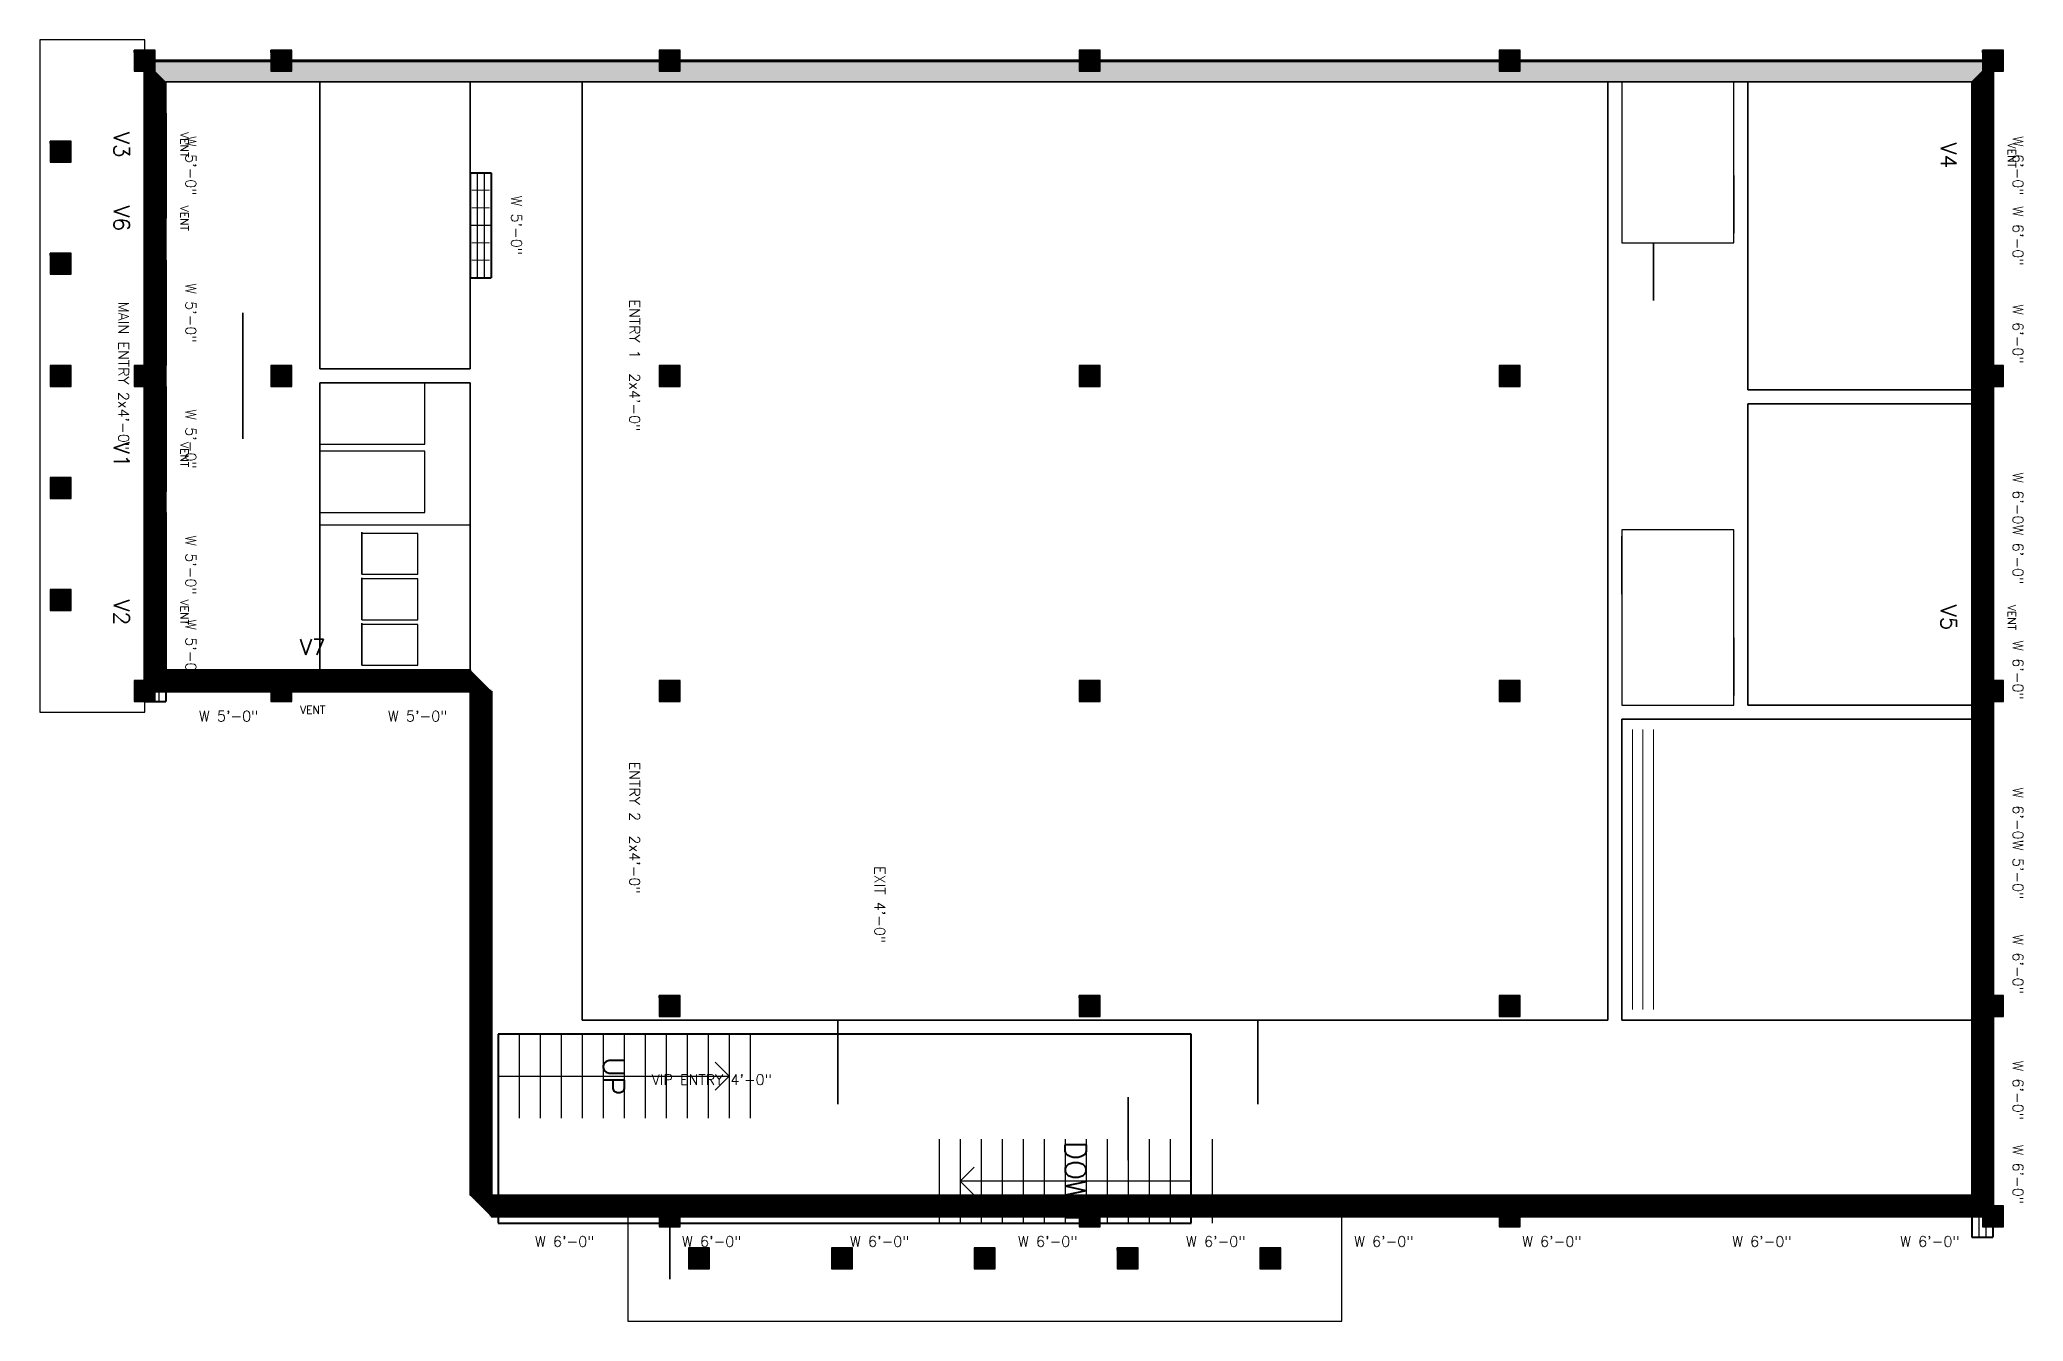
# Model space of a CAD drawing. Header units: inches. Extents: x -78 to 1055, y 414 to 1146.
import ezdxf
from ezdxf.enums import TextEntityAlignment as Align

# ---------------------------------------------------------------- set-up
doc = ezdxf.new("R2010")
doc.units = ezdxf.units.IN
doc.header["$MEASUREMENT"] = 0
for name, color, linetype in [('A-COLUMN', 1, 'Continuous'), ('A-DOOR', 2, 'Continuous'), ('A-HATCH', 8, 'Continuous'), ('A-SECT-CUT', 1, 'Continuous'), ('A-SITE', 2, 'Continuous'), ('A-WALL', 7, 'Continuous'), ('A-WINDOW', 4, 'Continuous')]:
    doc.layers.add(name, color=color, linetype=linetype)
doc.styles.add('SIMPLEX', font='simplex.shx')

msp = doc.modelspace()

# ---------------------------------------------------------------- hatches: boundary and pattern name
at = {"layer": 'A-COLUMN'}
h = msp.add_hatch(dxfattribs=at)
h.set_pattern_fill('SOLID')
h.paths.add_polyline_path([(-24, 1140), (-24, 1128), (-12, 1128), (-12, 1140)])
h = msp.add_hatch(dxfattribs=at)
h.set_pattern_fill('SOLID')
h.paths.add_polyline_path([(54, 1140), (54, 1128), (66, 1128), (66, 1140)])
h = msp.add_hatch(dxfattribs=at)
h.set_pattern_fill('SOLID')
h.paths.add_polyline_path([(276, 1140), (276, 1128), (288, 1128), (288, 1140)])
h = msp.add_hatch(dxfattribs=at)
h.set_pattern_fill('SOLID')
h.paths.add_polyline_path([(516, 1140), (516, 1128), (528, 1128), (528, 1140)])
h = msp.add_hatch(dxfattribs=at)
h.set_pattern_fill('SOLID')
h.paths.add_polyline_path([(756, 1140), (756, 1128), (768, 1128), (768, 1140)])
h = msp.add_hatch(dxfattribs=at)
h.set_pattern_fill('SOLID')
h.paths.add_polyline_path([(1032, 1140), (1032, 1128), (1044, 1128), (1044, 1140)])
h = msp.add_hatch(dxfattribs=at)
h.set_pattern_fill('SOLID')
h.paths.add_polyline_path([(-72, 1088), (-72, 1076), (-60, 1076), (-60, 1088)])
h = msp.add_hatch(dxfattribs=at)
h.set_pattern_fill('SOLID')
h.paths.add_polyline_path([(-72, 1024), (-72, 1012), (-60, 1012), (-60, 1024)])
h = msp.add_hatch(dxfattribs=at)
h.set_pattern_fill('SOLID')
h.paths.add_polyline_path([(-72, 960), (-72, 948), (-60, 948), (-60, 960)])
h = msp.add_hatch(dxfattribs=at)
h.set_pattern_fill('SOLID')
h.paths.add_polyline_path([(-24, 960), (-24, 948), (-12, 948), (-12, 960)])
h = msp.add_hatch(dxfattribs=at)
h.set_pattern_fill('SOLID')
h.paths.add_polyline_path([(54, 960), (54, 948), (66, 948), (66, 960)])
h = msp.add_hatch(dxfattribs=at)
h.set_pattern_fill('SOLID')
h.paths.add_polyline_path([(276, 960), (276, 948), (288, 948), (288, 960)])
h = msp.add_hatch(dxfattribs=at)
h.set_pattern_fill('SOLID')
h.paths.add_polyline_path([(516, 960), (516, 948), (528, 948), (528, 960)])
h = msp.add_hatch(dxfattribs=at)
h.set_pattern_fill('SOLID')
h.paths.add_polyline_path([(756, 960), (756, 948), (768, 948), (768, 960)])
h = msp.add_hatch(dxfattribs=at)
h.set_pattern_fill('SOLID')
h.paths.add_polyline_path([(1032, 960), (1032, 948), (1044, 948), (1044, 960)])
h = msp.add_hatch(dxfattribs=at)
h.set_pattern_fill('SOLID')
h.paths.add_polyline_path([(-72, 896), (-72, 884), (-60, 884), (-60, 896)])
h = msp.add_hatch(dxfattribs=at)
h.set_pattern_fill('SOLID')
h.paths.add_polyline_path([(-72, 832), (-72, 820), (-60, 820), (-60, 832)])
h = msp.add_hatch(dxfattribs=at)
h.set_pattern_fill('SOLID')
h.paths.add_polyline_path([(-24, 780), (-24, 768), (-12, 768), (-12, 780)])
h = msp.add_hatch(dxfattribs=at)
h.set_pattern_fill('SOLID')
h.paths.add_polyline_path([(54, 780), (54, 768), (66, 768), (66, 780)])
h = msp.add_hatch(dxfattribs=at)
h.set_pattern_fill('SOLID')
h.paths.add_polyline_path([(276, 780), (276, 768), (288, 768), (288, 780)])
h = msp.add_hatch(dxfattribs=at)
h.set_pattern_fill('SOLID')
h.paths.add_polyline_path([(516, 780), (516, 768), (528, 768), (528, 780)])
h = msp.add_hatch(dxfattribs=at)
h.set_pattern_fill('SOLID')
h.paths.add_polyline_path([(756, 780), (756, 768), (768, 768), (768, 780)])
h = msp.add_hatch(dxfattribs=at)
h.set_pattern_fill('SOLID')
h.paths.add_polyline_path([(1032, 780), (1032, 768), (1044, 768), (1044, 780)])
h = msp.add_hatch(dxfattribs=at)
h.set_pattern_fill('SOLID')
h.paths.add_polyline_path([(276, 600), (276, 588), (288, 588), (288, 600)])
h = msp.add_hatch(dxfattribs=at)
h.set_pattern_fill('SOLID')
h.paths.add_polyline_path([(516, 600), (516, 588), (528, 588), (528, 600)])
h = msp.add_hatch(dxfattribs=at)
h.set_pattern_fill('SOLID')
h.paths.add_polyline_path([(756, 600), (756, 588), (768, 588), (768, 600)])
h = msp.add_hatch(dxfattribs=at)
h.set_pattern_fill('SOLID')
h.paths.add_polyline_path([(1032, 600), (1032, 588), (1044, 588), (1044, 600)])
h = msp.add_hatch(dxfattribs=at)
h.set_pattern_fill('SOLID')
h.paths.add_polyline_path([(276, 480), (276, 468), (288, 468), (288, 480)])
h = msp.add_hatch(dxfattribs=at)
h.set_pattern_fill('SOLID')
h.paths.add_polyline_path([(516, 480), (516, 468), (528, 468), (528, 480)])
h = msp.add_hatch(dxfattribs=at)
h.set_pattern_fill('SOLID')
h.paths.add_polyline_path([(756, 480), (756, 468), (768, 468), (768, 480)])
h = msp.add_hatch(dxfattribs=at)
h.set_pattern_fill('SOLID')
h.paths.add_polyline_path([(1032, 480), (1032, 468), (1044, 468), (1044, 480)])
h = msp.add_hatch(dxfattribs=at)
h.set_pattern_fill('SOLID')
h.paths.add_polyline_path([(292.8, 456), (292.8, 444), (304.8, 444), (304.8, 456)])
h = msp.add_hatch(dxfattribs=at)
h.set_pattern_fill('SOLID')
h.paths.add_polyline_path([(374.4, 456), (374.4, 444), (386.4, 444), (386.4, 456)])
h = msp.add_hatch(dxfattribs=at)
h.set_pattern_fill('SOLID')
h.paths.add_polyline_path([(456, 456), (456, 444), (468, 444), (468, 456)])
h = msp.add_hatch(dxfattribs=at)
h.set_pattern_fill('SOLID')
h.paths.add_polyline_path([(537.6, 456), (537.6, 444), (549.6, 444), (549.6, 456)])
h = msp.add_hatch(dxfattribs=at)
h.set_pattern_fill('SOLID')
h.paths.add_polyline_path([(619.2, 456), (619.2, 444), (631.2, 444), (631.2, 456)])
at = {"layer": 'A-HATCH'}
h = msp.add_hatch(dxfattribs=at)
h.set_pattern_fill('ANSI31', scale=0.8)
h.paths.add_polyline_path([(-18, 1134), (-18, 774), (-6, 786), (-6, 1122)])
h = msp.add_hatch(dxfattribs=at)
h.set_pattern_fill('ANSI31', scale=0.8)
h.paths.add_polyline_path([(1038, 1134), (-18, 1134), (-6, 1122), (1026, 1122)])
h = msp.add_hatch(dxfattribs=at)
h.set_pattern_fill('ANSI31', scale=0.8)
h.paths.add_polyline_path([(1038, 474), (1038, 1134), (1026, 1122), (1026, 486)])
h = msp.add_hatch(dxfattribs=at)
h.set_pattern_fill('ANSI31', scale=0.8)
h.paths.add_polyline_path([(-18, 774), (180, 774), (168, 786), (-6, 786)])
h = msp.add_hatch(dxfattribs=at)
h.set_pattern_fill('ANSI31', scale=0.8)
h.paths.add_polyline_path([(180, 774), (180, 474), (168, 486), (168, 786)])
h = msp.add_hatch(dxfattribs=at)
h.set_pattern_fill('ANSI31', scale=0.8)
h.paths.add_polyline_path([(180, 474), (1038, 474), (1026, 486), (168, 486)])

# ---------------------------------------------------------------- linework, layer by layer
at = {"layer": 'A-COLUMN', "lineweight": 30}
for p, q in [((-24, 1140), (-24, 1128)), ((-12, 1140), (-24, 1140)), ((-12, 1128), (-12, 1140)), ((54, 1140), (54, 1128)), ((66, 1140), (54, 1140)), ((66, 1128), (66, 1140)), ((276, 1140), (276, 1128)), ((288, 1140), (276, 1140)), ((288, 1128), (288, 1140)), ((516, 1140), (516, 1128)), ((528, 1140), (516, 1140)), ((528, 1128), (528, 1140)), ((756, 1140), (756, 1128)), ((768, 1140), (756, 1140)), ((768, 1128), (768, 1140)), ((1032, 1140), (1032, 1128)), ((1044, 1140), (1032, 1140)), ((1044, 1128), (1044, 1140)), ((-24, 1128), (-12, 1128)), ((54, 1128), (66, 1128)), ((276, 1128), (288, 1128)), ((516, 1128), (528, 1128)), ((756, 1128), (768, 1128)), ((1032, 1128), (1044, 1128)), ((-72, 1088), (-72, 1076)), ((-60, 1088), (-72, 1088)), ((-60, 1076), (-60, 1088)), ((-72, 1076), (-60, 1076)), ((-72, 1024), (-72, 1012)), ((-60, 1024), (-72, 1024)), ((-60, 1012), (-60, 1024)), ((-72, 1012), (-60, 1012)), ((-72, 960), (-72, 948)), ((-60, 960), (-72, 960)), ((-60, 948), (-60, 960)), ((-24, 960), (-24, 948)), ((-12, 960), (-24, 960)), ((-12, 948), (-12, 960)), ((54, 960), (54, 948)), ((66, 960), (54, 960)), ((66, 948), (66, 960)), ((276, 960), (276, 948)), ((288, 960), (276, 960)), ((288, 948), (288, 960)), ((516, 960), (516, 948)), ((528, 960), (516, 960)), ((528, 948), (528, 960)), ((756, 960), (756, 948)), ((768, 960), (756, 960)), ((768, 948), (768, 960)), ((1032, 960), (1032, 948)), ((1044, 960), (1032, 960)), ((1044, 948), (1044, 960)), ((-72, 948), (-60, 948)), ((-24, 948), (-12, 948)), ((54, 948), (66, 948)), ((276, 948), (288, 948)), ((516, 948), (528, 948)), ((756, 948), (768, 948)), ((1032, 948), (1044, 948)), ((-72, 896), (-72, 884)), ((-60, 896), (-72, 896)), ((-60, 884), (-60, 896)), ((-72, 884), (-60, 884)), ((-72, 832), (-72, 820)), ((-60, 832), (-72, 832)), ((-60, 820), (-60, 832)), ((-72, 820), (-60, 820)), ((-24, 780), (-24, 768)), ((-12, 780), (-24, 780)), ((-12, 768), (-12, 780)), ((54, 780), (54, 768)), ((66, 780), (54, 780)), ((66, 768), (66, 780)), ((276, 780), (276, 768)), ((288, 780), (276, 780)), ((288, 768), (288, 780)), ((516, 780), (516, 768)), ((528, 780), (516, 780)), ((528, 768), (528, 780)), ((756, 780), (756, 768)), ((768, 780), (756, 780)), ((768, 768), (768, 780)), ((1032, 780), (1032, 768)), ((1044, 780), (1032, 780)), ((1044, 768), (1044, 780)), ((-24, 768), (-12, 768)), ((54, 768), (66, 768)), ((276, 768), (288, 768)), ((516, 768), (528, 768)), ((756, 768), (768, 768)), ((1032, 768), (1044, 768)), ((276, 600), (276, 588)), ((288, 600), (276, 600)), ((288, 588), (288, 600)), ((516, 600), (516, 588)), ((528, 600), (516, 600)), ((528, 588), (528, 600)), ((756, 600), (756, 588)), ((768, 600), (756, 600)), ((768, 588), (768, 600)), ((1032, 600), (1032, 588)), ((1044, 600), (1032, 600)), ((1044, 588), (1044, 600)), ((276, 588), (288, 588)), ((516, 588), (528, 588)), ((756, 588), (768, 588)), ((1032, 588), (1044, 588)), ((276, 480), (276, 468)), ((288, 480), (276, 480)), ((288, 468), (288, 480)), ((516, 480), (516, 468)), ((528, 480), (516, 480)), ((528, 468), (528, 480)), ((756, 480), (756, 468)), ((768, 480), (756, 480)), ((768, 468), (768, 480)), ((1032, 480), (1032, 468)), ((1044, 480), (1032, 480)), ((1044, 468), (1044, 480)), ((276, 468), (288, 468)), ((516, 468), (528, 468)), ((756, 468), (768, 468)), ((1032, 468), (1044, 468)), ((292.8, 456), (292.8, 444)), ((304.8, 456), (292.8, 456)), ((304.8, 444), (304.8, 456)), ((374.4, 456), (374.4, 444)), ((386.4, 456), (374.4, 456)), ((386.4, 444), (386.4, 456)), ((456, 456), (456, 444)), ((468, 456), (456, 456)), ((468, 444), (468, 456)), ((537.6, 456), (537.6, 444)), ((549.6, 456), (537.6, 456)), ((549.6, 444), (549.6, 456)), ((619.2, 456), (619.2, 444)), ((631.2, 456), (619.2, 456)), ((631.2, 444), (631.2, 456)), ((292.8, 444), (304.8, 444)), ((374.4, 444), (386.4, 444)), ((456, 444), (468, 444)), ((537.6, 444), (549.6, 444)), ((619.2, 444), (631.2, 444))]:
    msp.add_line(p, q, dxfattribs=at)
at = {"layer": 'A-DOOR', "lineweight": 25}
for points in [[(232, 1078), (232, 1078), (232, 1042), (232, 1042)], [(890, 1068.4), (890, 1068.4), (890, 1035.4), (890, 1035.4)], [(844, 1030), (844, 1030), (844, 997), (844, 997)], [(-6, 1002), (-6, 1002), (-6, 954), (-6, 954)], [(232, 1008), (232, 1008), (232, 960), (232, 960)], [(38, 990), (38, 990), (38, 954), (38, 954)], [(82, 994), (82, 994), (82, 958), (82, 958)], [(898, 994), (898, 994), (898, 958), (898, 958)], [(-6, 954), (-6, 954), (-6, 906), (-6, 906)], [(38, 954), (38, 954), (38, 918), (38, 918)], [(232, 960), (232, 960), (232, 912), (232, 912)], [(898, 926), (898, 926), (898, 890), (898, 890)], [(82, 914), (82, 914), (82, 881), (82, 881)], [(106, 864.7), (106, 864.7), (106, 840.7), (106, 840.7)], [(826, 862.4), (826, 862.4), (826, 829.4), (826, 829.4)], [(82, 858), (82, 858), (82, 825), (82, 825)], [(106, 838.7), (106, 838.7), (106, 814.7), (106, 814.7)], [(106, 812.7), (106, 812.7), (106, 788.7), (106, 788.7)], [(890, 804.4), (890, 804.4), (890, 771.4), (890, 771.4)], [(232, 744), (232, 744), (232, 696), (232, 696)], [(826, 746), (826, 746), (826, 710), (826, 710)], [(232, 696), (232, 696), (232, 648), (232, 648)], [(378, 586), (378, 586), (378, 538), (378, 538)], [(618, 586), (618, 586), (618, 538), (618, 538)], [(184, 542), (184, 542), (184, 506), (184, 506)], [(544, 542), (544, 542), (544, 506), (544, 506)], [(282, 486), (282, 486), (282, 438), (282, 438)]]:
    msp.add_lwpolyline(points, close=True, dxfattribs=at)
at = {"layer": 'A-SECT-CUT', "lineweight": 18}
for p, q in [((832, 752), (832, 592)), ((838, 752), (838, 592)), ((844, 752), (844, 592))]:
    msp.add_line(p, q, dxfattribs=at)
at = {"layer": 'A-SECT-CUT', "lineweight": 30}
for p, q in [((316, 554), (308, 562)), ((184, 554), (316, 554)), ((316, 554), (308, 546)), ((448, 494), (456, 502)), ((580, 494), (448, 494)), ((448, 494), (456, 486))]:
    msp.add_line(p, q, dxfattribs=at)
at = {"layer": 'A-SITE', "lineweight": 30}
for p, q in [((-78, 1146), (-78, 762)), ((-18, 1146), (-78, 1146)), ((-18, 762), (-18, 1146)), ((-78, 762), (-18, 762)), ((258, 474), (258, 414)), ((666, 474), (258, 474)), ((666, 414), (666, 474)), ((258, 414), (666, 414))]:
    msp.add_line(p, q, dxfattribs=at)
at = {"layer": 'A-WALL', "lineweight": 60}
for p, q in [((-18, 1134), (-18, 774)), ((1038, 1134), (-18, 1134)), ((1038, 474), (1038, 1134)), ((-18, 774), (180, 774)), ((180, 774), (180, 474)), ((180, 474), (1038, 474))]:
    msp.add_line(p, q, dxfattribs=at)
at = {"layer": 'A-WALL', "lineweight": 35}
for p, q in [((-6, 1122), (-6, 786)), ((1026, 1122), (-6, 1122)), ((82, 1122), (82, 958)), ((168, 1122), (82, 1122)), ((168, 958), (168, 1122)), ((232, 1122), (232, 586)), ((818, 1122), (232, 1122)), ((818, 586), (818, 1122)), ((898, 1122), (898, 946)), ((1026, 1122), (898, 1122)), ((1026, 486), (1026, 1122)), ((1026, 946), (1026, 1122)), ((82, 958), (168, 958)), ((82, 950), (82, 786)), ((168, 950), (82, 950)), ((168, 786), (168, 950)), ((898, 946), (1026, 946)), ((898, 938), (898, 766)), ((1026, 938), (898, 938)), ((1026, 766), (1026, 938)), ((-6, 786), (168, 786)), ((82, 786), (168, 786)), ((168, 786), (168, 486)), ((898, 766), (1026, 766)), ((826, 758), (826, 586)), ((1026, 758), (826, 758)), ((1026, 586), (1026, 758)), ((232, 586), (818, 586)), ((826, 586), (1026, 586)), ((168, 486), (1026, 486))]:
    msp.add_line(p, q, dxfattribs=at)
at = {"layer": 'A-WALL', "lineweight": 30}
for p, q in [((826, 1122), (826, 1030)), ((890, 1122), (826, 1122)), ((890, 1030), (890, 1122)), ((826, 1030), (890, 1030)), ((82, 869), (168, 869)), ((826, 866), (826, 766)), ((890, 866), (826, 866)), ((890, 766), (890, 866)), ((826, 766), (890, 766))]:
    msp.add_line(p, q, dxfattribs=at)
at = {"layer": 'A-WALL', "lineweight": 25}
for p, q in [((82, 950), (82, 915)), ((142, 950), (82, 950)), ((142, 915), (142, 950)), ((82, 915), (142, 915)), ((82, 911), (82, 876)), ((142, 911), (82, 911)), ((142, 876), (142, 911)), ((82, 876), (142, 876)), ((106, 864), (106, 840.7)), ((138, 864), (106, 864)), ((138, 840.7), (138, 864)), ((106, 840.7), (138, 840.7)), ((106, 838), (106, 814.7)), ((138, 838), (106, 838)), ((138, 814.7), (138, 838)), ((106, 814.7), (138, 814.7)), ((106, 812), (106, 788.7)), ((138, 812), (106, 812)), ((138, 788.7), (138, 812)), ((106, 788.7), (138, 788.7)), ((172, 578), (172, 530)), ((184, 578), (184, 530)), ((196, 578), (196, 530)), ((208, 578), (208, 530)), ((220, 578), (220, 530)), ((232, 578), (232, 530)), ((244, 578), (244, 530)), ((256, 578), (256, 530)), ((268, 578), (268, 530)), ((280, 578), (280, 530)), ((292, 578), (292, 530)), ((304, 578), (304, 530)), ((316, 578), (316, 530)), ((328, 578), (328, 530)), ((436, 518), (436, 470)), ((448, 518), (448, 470)), ((460, 518), (460, 470)), ((472, 518), (472, 470)), ((484, 518), (484, 470)), ((496, 518), (496, 470)), ((508, 518), (508, 470)), ((520, 518), (520, 470)), ((532, 518), (532, 470)), ((544, 518), (544, 470)), ((556, 518), (556, 470)), ((568, 518), (568, 470)), ((580, 518), (580, 470)), ((592, 518), (592, 470))]:
    msp.add_line(p, q, dxfattribs=at)
at = {"layer": 'A-WALL', "lineweight": 40}
for p, q in [((184, 578), (184, 470)), ((580, 578), (184, 578)), ((580, 470), (580, 578)), ((184, 470), (580, 470))]:
    msp.add_line(p, q, dxfattribs=at)
at = {"layer": 'A-WINDOW', "lineweight": 40}
for p, q in [((-18, 1104), (-18, 1044)), ((-18, 1104), (-6, 1104)), ((-6, 1104), (-6, 1044)), ((1026, 1110), (1026, 1038)), ((1026, 1110), (1038, 1110)), ((1038, 1110), (1038, 1038)), ((168, 1070), (168, 1010)), ((168, 1070), (180, 1070)), ((180, 1070), (180, 1010)), ((1026, 1070), (1026, 998)), ((1026, 1070), (1038, 1070)), ((1038, 1070), (1038, 998)), ((-18, 1044), (-6, 1044)), ((1026, 1038), (1038, 1038)), ((-18, 1020), (-18, 960)), ((-18, 1020), (-6, 1020)), ((-6, 1020), (-6, 960)), ((168, 1010), (180, 1010)), ((1026, 1014), (1026, 942)), ((1026, 1014), (1038, 1014)), ((1038, 1014), (1038, 942)), ((1026, 998), (1038, 998)), ((-18, 960), (-6, 960)), ((-18, 948), (-18, 888)), ((-18, 948), (-6, 948)), ((-6, 948), (-6, 888)), ((1026, 942), (1038, 942)), ((1026, 918), (1026, 846)), ((1026, 918), (1038, 918)), ((1038, 918), (1038, 846)), ((-18, 888), (-6, 888)), ((1026, 888), (1026, 816)), ((1026, 888), (1038, 888)), ((1038, 888), (1038, 816)), ((-18, 876), (-18, 816)), ((-18, 876), (-6, 876)), ((-6, 876), (-6, 816)), ((1026, 846), (1038, 846)), ((-18, 828), (-18, 768)), ((-18, 828), (-6, 828)), ((-6, 828), (-6, 768)), ((1026, 822), (1026, 750)), ((1026, 822), (1038, 822)), ((1038, 822), (1038, 750)), ((-18, 816), (-6, 816)), ((1026, 816), (1038, 816)), ((0, 786), (60, 786)), ((0, 786), (0, 774)), ((60, 786), (60, 774)), ((108, 786), (168, 786)), ((108, 786), (108, 774)), ((168, 786), (168, 774)), ((0, 774), (60, 774)), ((108, 774), (168, 774)), ((-18, 768), (-6, 768)), ((1026, 750), (1038, 750)), ((1026, 738), (1026, 666)), ((1026, 738), (1038, 738)), ((1038, 738), (1038, 666)), ((1026, 702), (1026, 642)), ((1026, 702), (1038, 702)), ((1038, 702), (1038, 642)), ((1026, 666), (1038, 666)), ((1026, 654), (1026, 582)), ((1026, 654), (1038, 654)), ((1038, 654), (1038, 582)), ((1026, 642), (1038, 642)), ((1026, 582), (1038, 582)), ((1026, 582), (1026, 510)), ((1026, 582), (1038, 582)), ((1038, 582), (1038, 510)), ((1026, 534), (1026, 462)), ((1026, 534), (1038, 534)), ((1038, 534), (1038, 462)), ((1026, 510), (1038, 510)), ((186, 486), (258, 486)), ((186, 486), (186, 474)), ((258, 486), (258, 474)), ((270, 486), (342, 486)), ((270, 486), (270, 474)), ((342, 486), (342, 474)), ((366, 486), (438, 486)), ((366, 486), (366, 474)), ((438, 486), (438, 474)), ((462, 486), (534, 486)), ((462, 486), (462, 474)), ((534, 486), (534, 474)), ((558, 486), (630, 486)), ((558, 486), (558, 474)), ((630, 486), (630, 474)), ((654, 486), (726, 486)), ((654, 486), (654, 474)), ((726, 486), (726, 474)), ((750, 486), (822, 486)), ((750, 486), (750, 474)), ((822, 486), (822, 474)), ((870, 486), (942, 486)), ((870, 486), (870, 474)), ((942, 486), (942, 474)), ((966, 486), (1038, 486)), ((966, 486), (966, 474)), ((1038, 486), (1038, 474)), ((186, 474), (258, 474)), ((270, 474), (342, 474)), ((366, 474), (438, 474)), ((462, 474), (534, 474)), ((558, 474), (630, 474)), ((654, 474), (726, 474)), ((750, 474), (822, 474)), ((870, 474), (942, 474)), ((966, 474), (1038, 474)), ((1026, 462), (1038, 462))]:
    msp.add_line(p, q, dxfattribs=at)
at = {"layer": 'A-WINDOW', "lineweight": 35}
for p, q in [((-17, 1101), (-17, 1071)), ((-7, 1101), (-17, 1101)), ((-7, 1071), (-7, 1101)), ((1027, 1095), (1027, 1065)), ((1037, 1095), (1027, 1095)), ((1037, 1065), (1037, 1095)), ((-17, 1071), (-7, 1071)), ((-17, 1059), (-17, 1029)), ((-7, 1059), (-17, 1059)), ((-7, 1029), (-7, 1059)), ((1027, 1065), (1037, 1065)), ((-17, 1029), (-7, 1029)), ((-17, 924), (-17, 894)), ((-7, 924), (-17, 924)), ((-7, 894), (-7, 924)), ((-17, 894), (-7, 894)), ((-17, 834), (-17, 804)), ((-7, 834), (-17, 834)), ((-7, 804), (-7, 834)), ((1027, 831), (1027, 801)), ((1037, 831), (1027, 831)), ((1037, 801), (1037, 831)), ((-17, 804), (-7, 804)), ((1027, 801), (1037, 801)), ((63, 785), (63, 775)), ((93, 785), (63, 785)), ((93, 775), (93, 785)), ((63, 775), (93, 775))]:
    msp.add_line(p, q, dxfattribs=at)
at = {"layer": 'A-WINDOW', "lineweight": 25}
for p, q in [((-14, 1104), (-14, 1044)), ((-10, 1104), (-10, 1044)), ((1030, 1110), (1030, 1038)), ((1034, 1110), (1034, 1038)), ((-18, 1074), (-6, 1074)), ((172, 1070), (172, 1010)), ((176, 1070), (176, 1010)), ((1026, 1074), (1038, 1074)), ((1030, 1070), (1030, 998)), ((1034, 1070), (1034, 998)), ((168, 1040), (180, 1040)), ((1026, 1034), (1038, 1034)), ((-14, 1020), (-14, 960)), ((-10, 1020), (-10, 960)), ((1030, 1014), (1030, 942)), ((1034, 1014), (1034, 942)), ((-18, 990), (-6, 990)), ((1026, 978), (1038, 978)), ((-14, 948), (-14, 888)), ((-10, 948), (-10, 888)), ((-18, 918), (-6, 918)), ((1030, 918), (1030, 846)), ((1034, 918), (1034, 846)), ((1030, 888), (1030, 816)), ((1034, 888), (1034, 816)), ((-14, 876), (-14, 816)), ((-10, 876), (-10, 816)), ((1026, 882), (1038, 882)), ((1026, 852), (1038, 852)), ((-18, 846), (-6, 846)), ((-14, 828), (-14, 768)), ((-10, 828), (-10, 768)), ((1030, 822), (1030, 750)), ((1034, 822), (1034, 750)), ((-18, 798), (-6, 798)), ((30, 786), (30, 774)), ((138, 786), (138, 774)), ((1026, 786), (1038, 786)), ((0, 782), (60, 782)), ((0, 778), (60, 778)), ((108, 782), (168, 782)), ((108, 778), (168, 778)), ((1030, 738), (1030, 666)), ((1034, 738), (1034, 666)), ((1026, 702), (1038, 702)), ((1030, 702), (1030, 642)), ((1034, 702), (1034, 642)), ((1026, 672), (1038, 672)), ((1030, 654), (1030, 582)), ((1034, 654), (1034, 582)), ((1026, 618), (1038, 618)), ((1030, 582), (1030, 510)), ((1034, 582), (1034, 510)), ((1026, 546), (1038, 546)), ((1030, 534), (1030, 462)), ((1034, 534), (1034, 462)), ((1026, 498), (1038, 498)), ((186, 482), (258, 482)), ((186, 478), (258, 478)), ((222, 486), (222, 474)), ((270, 482), (342, 482)), ((270, 478), (342, 478)), ((306, 486), (306, 474)), ((366, 482), (438, 482)), ((366, 478), (438, 478)), ((402, 486), (402, 474)), ((462, 482), (534, 482)), ((462, 478), (534, 478)), ((498, 486), (498, 474)), ((558, 482), (630, 482)), ((558, 478), (630, 478)), ((594, 486), (594, 474)), ((654, 482), (726, 482)), ((654, 478), (726, 478)), ((690, 486), (690, 474)), ((750, 482), (822, 482)), ((750, 478), (822, 478)), ((786, 486), (786, 474)), ((870, 482), (942, 482)), ((870, 478), (942, 478)), ((906, 486), (906, 474)), ((966, 482), (1038, 482)), ((966, 478), (1038, 478)), ((1002, 486), (1002, 474))]:
    msp.add_line(p, q, dxfattribs=at)
at = {"layer": 'A-WINDOW', "lineweight": 15}
for p, q in [((-17, 1094), (-7, 1094)), ((1027, 1098), (1037, 1098)), ((-17, 1084), (-7, 1084)), ((1027, 1086), (1037, 1086)), ((-17, 1074), (-7, 1074)), ((1027, 1074), (1037, 1074)), ((-17, 1064), (-7, 1064)), ((169, 1060), (179, 1060)), ((1027, 1062), (1037, 1062)), ((1027, 1058), (1037, 1058)), ((-17, 1054), (-7, 1054)), ((169, 1050), (179, 1050)), ((1027, 1050), (1037, 1050)), ((1027, 1046), (1037, 1046)), ((169, 1040), (179, 1040)), ((1027, 1034), (1037, 1034)), ((169, 1030), (179, 1030)), ((1027, 1022), (1037, 1022)), ((-17, 1010), (-7, 1010)), ((169, 1020), (179, 1020)), ((1027, 1010), (1037, 1010)), ((-17, 1000), (-7, 1000)), ((1027, 1002), (1037, 1002)), ((-17, 990), (-7, 990)), ((1027, 990), (1037, 990)), ((-17, 980), (-7, 980)), ((1027, 978), (1037, 978)), ((-17, 970), (-7, 970)), ((1027, 966), (1037, 966)), ((1027, 954), (1037, 954)), ((-17, 938), (-7, 938)), ((-17, 928), (-7, 928)), ((-17, 918), (-7, 918)), ((-17, 908), (-7, 908)), ((-17, 898), (-7, 898)), ((1027, 906), (1037, 906)), ((1027, 894), (1037, 894)), ((1027, 882), (1037, 882)), ((1027, 876), (1037, 876)), ((-17, 866), (-7, 866)), ((1027, 870), (1037, 870)), ((1027, 864), (1037, 864)), ((-17, 856), (-7, 856)), ((1027, 858), (1037, 858)), ((1027, 852), (1037, 852)), ((-17, 846), (-7, 846)), ((1027, 840), (1037, 840)), ((-17, 836), (-7, 836)), ((1027, 828), (1037, 828)), ((-17, 826), (-7, 826)), ((-17, 818), (-7, 818)), ((-17, 808), (-7, 808)), ((1027, 810), (1037, 810)), ((-17, 798), (-7, 798)), ((1027, 798), (1037, 798)), ((-17, 788), (-7, 788)), ((10, 785), (10, 775)), ((20, 785), (20, 775)), ((30, 785), (30, 775)), ((40, 785), (40, 775)), ((50, 785), (50, 775)), ((118, 785), (118, 775)), ((128, 785), (128, 775)), ((138, 785), (138, 775)), ((148, 785), (148, 775)), ((158, 785), (158, 775)), ((1027, 786), (1037, 786)), ((-17, 778), (-7, 778)), ((1027, 774), (1037, 774)), ((1027, 762), (1037, 762)), ((1027, 726), (1037, 726)), ((1027, 714), (1037, 714)), ((1027, 702), (1037, 702)), ((1027, 692), (1037, 692)), ((1027, 690), (1037, 690)), ((1027, 682), (1037, 682)), ((1027, 678), (1037, 678)), ((1027, 672), (1037, 672)), ((1027, 662), (1037, 662)), ((1027, 652), (1037, 652)), ((1027, 642), (1037, 642)), ((1027, 630), (1037, 630)), ((1027, 618), (1037, 618)), ((1027, 606), (1037, 606)), ((1027, 594), (1037, 594)), ((1027, 570), (1037, 570)), ((1027, 558), (1037, 558)), ((1027, 546), (1037, 546)), ((1027, 534), (1037, 534)), ((1027, 522), (1037, 522)), ((1027, 522), (1037, 522)), ((1027, 510), (1037, 510)), ((1027, 498), (1037, 498)), ((198, 485), (198, 475)), ((210, 485), (210, 475)), ((222, 485), (222, 475)), ((234, 485), (234, 475)), ((246, 485), (246, 475)), ((282, 485), (282, 475)), ((294, 485), (294, 475)), ((306, 485), (306, 475)), ((318, 485), (318, 475)), ((330, 485), (330, 475)), ((378, 485), (378, 475)), ((390, 485), (390, 475)), ((402, 485), (402, 475)), ((414, 485), (414, 475)), ((426, 485), (426, 475)), ((474, 485), (474, 475)), ((486, 485), (486, 475)), ((498, 485), (498, 475)), ((510, 485), (510, 475)), ((522, 485), (522, 475)), ((570, 485), (570, 475)), ((582, 485), (582, 475)), ((594, 485), (594, 475)), ((606, 485), (606, 475)), ((618, 485), (618, 475)), ((666, 485), (666, 475)), ((678, 485), (678, 475)), ((690, 485), (690, 475)), ((702, 485), (702, 475)), ((714, 485), (714, 475)), ((762, 485), (762, 475)), ((774, 485), (774, 475)), ((786, 485), (786, 475)), ((798, 485), (798, 475)), ((810, 485), (810, 475)), ((882, 485), (882, 475)), ((894, 485), (894, 475)), ((906, 485), (906, 475)), ((918, 485), (918, 475)), ((930, 485), (930, 475)), ((978, 485), (978, 475)), ((990, 485), (990, 475)), ((1002, 485), (1002, 475)), ((1014, 485), (1014, 475)), ((1026, 485), (1026, 475)), ((1027, 486), (1037, 486)), ((1027, 474), (1037, 474))]:
    msp.add_line(p, q, dxfattribs=at)
at = {"layer": 'A-WINDOW', "lineweight": 20}
for p, q in [((-16.4, 1098), (-16.4, 1074)), ((-15.3, 1098), (-15.3, 1074)), ((-14.2, 1098), (-14.2, 1074)), ((-13.1, 1098), (-13.1, 1074)), ((-12, 1098), (-12, 1074)), ((-10.9, 1098), (-10.9, 1074)), ((-9.8, 1098), (-9.8, 1074)), ((-8.7, 1098), (-8.7, 1074)), ((-7.6, 1098), (-7.6, 1074)), ((1027.6, 1092), (1027.6, 1068)), ((1028.7, 1092), (1028.7, 1068)), ((1029.8, 1092), (1029.8, 1068)), ((1030.9, 1092), (1030.9, 1068)), ((1032, 1092), (1032, 1068)), ((1033.1, 1092), (1033.1, 1068)), ((1034.2, 1092), (1034.2, 1068)), ((1035.3, 1092), (1035.3, 1068)), ((1036.4, 1092), (1036.4, 1068)), ((-16.4, 1056), (-16.4, 1032)), ((-15.3, 1056), (-15.3, 1032)), ((-14.2, 1056), (-14.2, 1032)), ((-13.1, 1056), (-13.1, 1032)), ((-12, 1056), (-12, 1032)), ((-10.9, 1056), (-10.9, 1032)), ((-9.8, 1056), (-9.8, 1032)), ((-8.7, 1056), (-8.7, 1032)), ((-7.6, 1056), (-7.6, 1032)), ((-16.4, 921), (-16.4, 897)), ((-15.3, 921), (-15.3, 897)), ((-14.2, 921), (-14.2, 897)), ((-13.1, 921), (-13.1, 897)), ((-12, 921), (-12, 897)), ((-10.9, 921), (-10.9, 897)), ((-9.8, 921), (-9.8, 897)), ((-8.7, 921), (-8.7, 897)), ((-7.6, 921), (-7.6, 897)), ((-16.4, 831), (-16.4, 807)), ((-15.3, 831), (-15.3, 807)), ((-14.2, 831), (-14.2, 807)), ((-13.1, 831), (-13.1, 807)), ((-12, 831), (-12, 807)), ((-10.9, 831), (-10.9, 807)), ((-9.8, 831), (-9.8, 807)), ((-8.7, 831), (-8.7, 807)), ((-7.6, 831), (-7.6, 807)), ((1027.6, 828), (1027.6, 804)), ((1028.7, 828), (1028.7, 804)), ((1029.8, 828), (1029.8, 804)), ((1030.9, 828), (1030.9, 804)), ((1032, 828), (1032, 804)), ((1033.1, 828), (1033.1, 804)), ((1034.2, 828), (1034.2, 804)), ((1035.3, 828), (1035.3, 804)), ((1036.4, 828), (1036.4, 804)), ((66, 784.4), (90, 784.4)), ((66, 783.3), (90, 783.3)), ((66, 782.2), (90, 782.2)), ((66, 781.1), (90, 781.1)), ((66, 780), (90, 780)), ((66, 778.9), (90, 778.9)), ((66, 777.8), (90, 777.8)), ((66, 776.7), (90, 776.7)), ((66, 775.6), (90, 775.6))]:
    msp.add_line(p, q, dxfattribs=at)

# ---------------------------------------------------------------- texts
at = {"layer": 'A-DOOR', "style": 'SIMPLEX'}
for s, p in [('MAIN ENTRY 2x4\'-0"', (-30, 954)), ('ENTRY 1  2x4\'-0"', (262, 960)), ('ENTRY 2  2x4\'-0"', (262, 696)), ('EXIT 4\'-0"', (402, 652))]:
    msp.add_text(s, height=6, rotation=270, dxfattribs=at).set_placement(p, align=Align.MIDDLE_CENTER)
msp.add_text('VIP ENTRY 4\'-0"', height=6, dxfattribs=at).set_placement((306, 552), align=Align.MIDDLE_CENTER)
at = {"layer": 'A-SECT-CUT', "style": 'SIMPLEX'}
for s, p in [('UP', (250, 554)), ('DOWN', (514, 494))]:
    msp.add_text(s, height=12, rotation=270, dxfattribs=at).set_placement(p, align=Align.MIDDLE_CENTER)
at = {"layer": 'A-WINDOW', "style": 'SIMPLEX'}
for s, height, p in [('V3', 9, (-31.2, 1086)), ('VENT', 4.5, (4.8, 1086)), ('W 5\'-0"', 6, (8.4, 1074)), ('W 6\'-0"', 6, (1052.4, 1074)), ('V4', 9, (1012.8, 1080)), ('VENT', 4.5, (1048.8, 1080)), ('W 5\'-0"', 6, (194.4, 1040)), ('V6', 9, (-31.2, 1044)), ('VENT', 4.5, (4.8, 1044)), ('W 6\'-0"', 6, (1052.4, 1034)), ('W 5\'-0"', 6, (8.4, 990)), ('W 6\'-0"', 6, (1052.4, 978)), ('W 5\'-0"', 6, (8.4, 918)), ('V1', 9, (-31.2, 909)), ('VENT', 4.5, (4.8, 909)), ('W 6\'-0"', 6, (1052.4, 882)), ('W 5\'-0"', 6, (8.4, 846)), ('W 6\'-0"', 6, (1052.4, 852)), ('V2', 9, (-31.2, 819)), ('VENT', 4.5, (4.8, 819)), ('V5', 9, (1012.8, 816)), ('VENT', 4.5, (1048.8, 816)), ('W 5\'-0"', 6, (8.4, 798)), ('W 6\'-0"', 6, (1052.4, 786)), ('W 6\'-0"', 6, (1052.4, 702)), ('W 5\'-0"', 6, (1052.4, 672)), ('W 6\'-0"', 6, (1052.4, 618)), ('W 6\'-0"', 6, (1052.4, 546)), ('W 6\'-0"', 6, (1052.4, 498))]:
    msp.add_text(s, height=height, rotation=270, dxfattribs=at).set_placement(p, align=Align.MIDDLE_CENTER)
for s, height, p in [('V7', 9, (78, 799.2)), ('W 5\'-0"', 6, (30, 759.6)), ('VENT', 4.5, (78, 763.2)), ('W 5\'-0"', 6, (138, 759.6)), ('W 6\'-0"', 6, (222, 459.6)), ('W 6\'-0"', 6, (306, 459.6)), ('W 6\'-0"', 6, (402, 459.6)), ('W 6\'-0"', 6, (498, 459.6)), ('W 6\'-0"', 6, (594, 459.6)), ('W 6\'-0"', 6, (690, 459.6)), ('W 6\'-0"', 6, (786, 459.6)), ('W 6\'-0"', 6, (906, 459.6)), ('W 6\'-0"', 6, (1002, 459.6))]:
    msp.add_text(s, height=height, dxfattribs=at).set_placement(p, align=Align.MIDDLE_CENTER)

doc.saveas('drawing.dxf')
